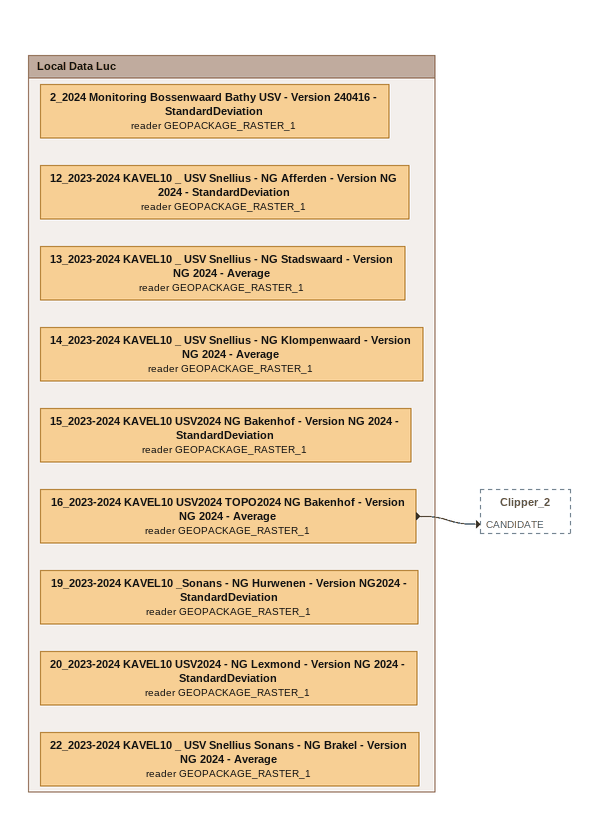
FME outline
Bookmark: Local Data Luc
2_2024 Monitoring Bossenwaard Bathy USV - Version 240416 - StandardDeviation (reader GEOPACKAGE_RASTER_1)
12_2023-2024 KAVEL10 _ USV Snellius - NG Afferden - Version NG 2024 - StandardDeviation (reader GEOPACKAGE_RASTER_1)
13_2023-2024 KAVEL10 _ USV Snellius - NG Stadswaard - Version NG 2024 - Average (reader GEOPACKAGE_RASTER_1)
14_2023-2024 KAVEL10 _ USV Snellius - NG Klompenwaard - Version NG 2024 - Average (reader GEOPACKAGE_RASTER_1)
15_2023-2024 KAVEL10 USV2024 NG Bakenhof - Version NG 2024 - StandardDeviation (reader GEOPACKAGE_RASTER_1)
16_2023-2024 KAVEL10 USV2024 TOPO2024 NG Bakenhof - Version NG 2024 - Average (reader GEOPACKAGE_RASTER_1)
    -> Clipper_2 [CANDIDATE]
19_2023-2024 KAVEL10 _Sonans - NG Hurwenen - Version NG2024 - StandardDeviation (reader GEOPACKAGE_RASTER_1)
20_2023-2024 KAVEL10 USV2024 - NG Lexmond - Version NG 2024 - StandardDeviation (reader GEOPACKAGE_RASTER_1)
22_2023-2024 KAVEL10 _ USV Snellius Sonans - NG Brakel - Version NG 2024 - Average (reader GEOPACKAGE_RASTER_1)
